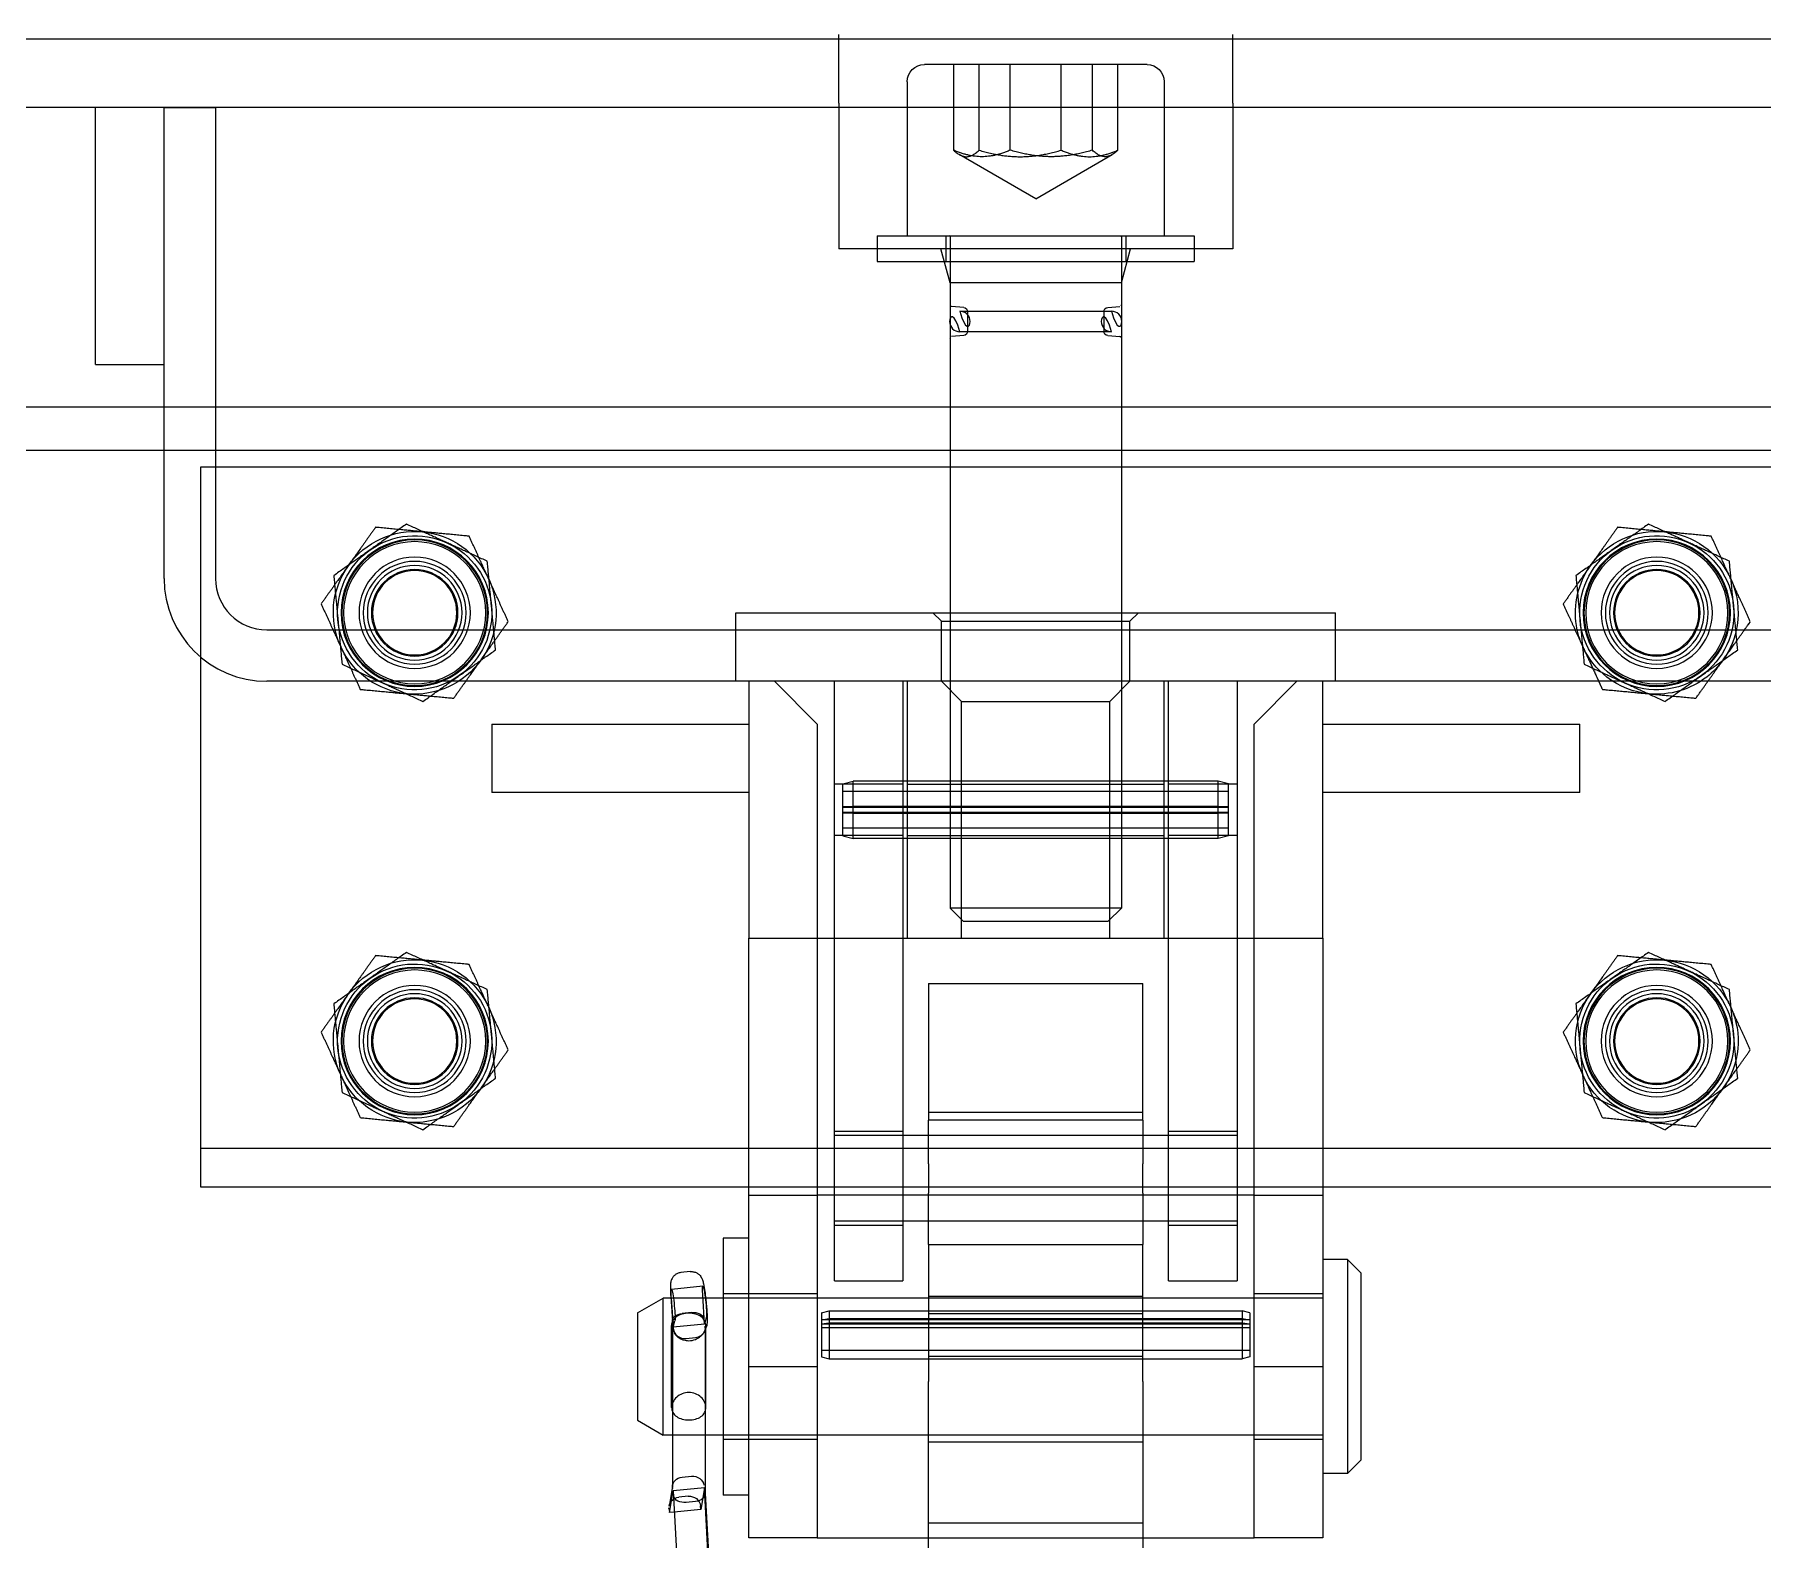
# Model space of a CAD drawing. Header units: millimetres. Extents: x 400392 to 401374, y 4543900 to 4544115.
# Drawn here: x 401268.068 to 401268.2697, y 4544000.2517 to 4544000.4274 of the extents above; entities that cross this region are included whole.
import ezdxf

# ---------------------------------------------------------------- set-up
doc = ezdxf.new("R2010")
doc.units = ezdxf.units.MM
doc.layers.add('görünüş prota', color=4, linetype='Continuous')
doc.layers.add('kiris prota', color=6, linetype='Continuous')

# ---------------------------------------------------------------- blocks, each defined once
blk = doc.blocks.new('Z317626Zaviranipudorys')
at = {"layer": 'görünüş prota', "color": 253, "ltscale": 12.25189876556396}
for p, q in [((463.0032519724082, 8945.488225658737), (463.0032519724082, 8953.488225658737)), ((509.0032519724082, 8945.488225658739), (509.0032519724082, 8953.488225658739)), ((473.0032519725646, 8949.98822565874), (499.0032519725646, 8949.98822565874)), ((476.4160564391314, 8939.988225658739), (476.4160564391314, 8949.98822565874)), ((479.3891429170253, 8939.988225658739), (479.3891429170253, 8949.98822565874)), ((483.0301654946743, 8939.98822565874), (483.0301654946743, 8949.98822565874)), ((488.9763384504622, 8939.98822565874), (488.9763384504622, 8949.98822565874)), ((492.6173610281112, 8939.98822565874), (492.6173610281112, 8949.98822565874)), ((495.5904475060015, 8949.98822565874), (495.5904475060051, 8939.98822565874)), ((471.0032519725646, 8947.98822565874), (471.0032519725683, 8929.98822565874)), ((501.0032519725683, 8947.98822565874), (501.0032519725683, 8929.98822565874)), ((463.0032519724118, 8945.488225658737), (463.0032519724118, 8928.488225658737)), ((509.0032519724118, 8945.488225658737), (509.0032519724118, 8928.488225658739)), ((486.0032519725683, 8934.321558992073), (477.0842171376644, 8939.470966154917)), ((486.0032519725683, 8934.321558992073), (494.9222868074721, 8939.470966154917)), ((504.5032519725683, 8929.98822565874), (467.5032519725683, 8929.98822565874)), ((467.5032519725683, 8929.98822565874), (467.5032519725683, 8926.988225658739)), ((475.5032519725683, 8929.98822565874), (475.5032519725683, 8926.988225658739)), ((476.0032519725683, 8929.888225658739), (476.0032519725683, 8921.950843653773)), ((496.0032519725683, 8929.888225658739), (496.0032519725683, 8921.950843653773)), ((496.5032519725683, 8929.98822565874), (496.5032519725683, 8926.98822565874)), ((504.5032519725683, 8929.98822565874), (504.5032519725683, 8926.98822565874)), ((463.0032519724118, 8928.488225658737), (509.0032519724118, 8928.488225658737)), ((476.0032519724118, 8924.488225658739), (474.9314552026844, 8928.488225658737)), ((496.0032519724118, 8924.488225658739), (497.0750487421319, 8928.488225658737)), ((504.5032519725683, 8926.98822565874), (467.5032519725683, 8926.98822565874)), ((476.0032519724118, 8924.488225658739), (496.0032519724118, 8924.488225658739)), ((476.0032519724118, 8924.488225658739), (476.0032519724118, 8905.488225658739)), ((496.0032519724118, 8924.488225658739), (496.0032519724118, 8905.488225658739)), ((477.5968298439402, 8921.628157420777), (476.1858208240155, 8921.751604714153)), ((494.4096741011963, 8921.628157420777), (495.8206831211173, 8921.751604714153)), ((494.8532519725668, 8921.188225658738), (477.1532519725661, 8921.188225658738)), ((478.0532519725675, 8921.130060071731), (478.0532519725675, 8918.846391245748)), ((493.953251972569, 8921.130060071731), (493.953251972569, 8918.846391245748)), ((476.0032519725683, 8918.025607663709), (476.0032519725683, 8905.488225658739)), ((477.5968298439402, 8918.348293896703), (476.1858208240155, 8918.224846603327)), ((477.1532519725661, 8918.78822565874), (494.8532519725668, 8918.78822565874)), ((494.4096741011963, 8918.348293896703), (495.8206831211173, 8918.224846603327)), ((496.0032519725683, 8918.025607663709), (496.0032519725683, 8905.488225658739)), ((476.0032519725683, 8905.488225658739), (476.0032519725683, 8885.98822565874)), ((496.0032519725683, 8905.488225658739), (496.0032519725683, 8885.98822565874)), ((388.5032519725683, 8902.988225658739), (462.2532519724191, 8902.988225658739)), ((462.2532519724191, 8902.988225658739), (468.2532519724191, 8902.988225658739)), ((468.2532519724191, 8902.988225658739), (476.0032519725683, 8902.98822565874)), ((476.0032519725683, 8902.98822565874), (496.0032519725683, 8902.98822565874)), ((496.0032519725683, 8902.98822565874), (583.5032519725683, 8902.98822565874)), ((583.5032519725683, 8902.98822565874), (583.5032519725683, 8818.98822565874)), ((460.2218789390135, 8885.98822565874), (451.0032519725683, 8885.98822565874)), ((451.0032519725683, 8884.488225658739), (451.0032519725683, 8885.98822565874)), ((467.3775497030583, 8885.98822565874), (460.2218789390135, 8885.98822565874)), ((521.0032519725683, 8885.98822565874), (467.3775497030583, 8885.98822565874)), ((475.0032519725683, 8884.98822565874), (474.0032519725683, 8885.98822565874)), ((476.0032519725683, 8885.98822565874), (476.0032519725683, 8851.52185065874)), ((496.0032519725683, 8885.98822565874), (496.0032519725683, 8851.52185065874)), ((497.0032519725683, 8884.98822565874), (498.0032519725683, 8885.98822565874)), ((521.0032519725683, 8877.98822565874), (521.0032519725683, 8885.98822565874)), ((451.0032519725683, 8878.488225658739), (451.0032519725683, 8884.488225658739)), ((497.0032519725683, 8884.98822565874), (475.0032519725683, 8884.98822565874)), ((475.0032519725683, 8877.98822565874), (475.0032519725683, 8884.98822565874)), ((497.0032519725683, 8877.98822565874), (497.0032519725683, 8884.98822565874)), ((451.0032519725683, 8877.988225658739), (451.0032519725683, 8878.488225658739)), ((451.0032519725683, 8877.988225658739), (452.5032519725683, 8877.988225658739)), ((452.5032519725683, 8877.988225658739), (519.5032519725683, 8877.98822565874)), ((452.5032519725683, 8847.988225658739), (452.5032519725683, 8877.988225658739)), ((455.5032519725683, 8877.988225658739), (460.5032519725683, 8872.988225658739)), ((462.5032519725683, 8877.988225658739), (462.5032519725683, 8847.98822565874)), ((470.5032519725683, 8847.98822565874), (470.5032519725683, 8877.98822565874)), ((471.0032519725683, 8847.988225658739), (471.0032519725683, 8877.988225658739)), ((477.3562519725674, 8875.63522565874), (475.0032519725683, 8877.988225658739)), ((494.6502519725691, 8875.63522565874), (497.0032519725683, 8877.98822565874)), ((501.0032519725683, 8877.98822565874), (501.0032519725683, 8847.98822565874)), ((501.5032519725683, 8877.988225658739), (501.5032519725683, 8847.98822565874)), ((509.5032519725683, 8847.98822565874), (509.5032519725683, 8877.98822565874)), ((511.5032519725683, 8872.98822565874), (516.5032519725683, 8877.98822565874)), ((519.5032519725683, 8877.98822565874), (519.5032519725683, 8847.98822565874)), ((519.5032519725683, 8877.98822565874), (521.0032519725683, 8877.98822565874)), ((494.6502519725691, 8875.63522565874), (477.3562519725674, 8875.63522565874)), ((477.3562519725674, 8847.988225658739), (477.3562519725674, 8875.63522565874)), ((494.6502519725691, 8847.98822565874), (494.6502519725691, 8875.63522565874)), ((452.5032519725683, 8872.988225658739), (422.5032519725683, 8872.988225658739)), ((422.5032519725683, 8864.988225658739), (422.5032519725683, 8872.988225658739)), ((460.5032519725683, 8847.988225658739), (460.5032519725683, 8872.988225658739)), ((511.5032519725683, 8872.98822565874), (511.5032519725683, 8847.98822565874)), ((549.5032519725683, 8872.98822565874), (519.5032519725683, 8872.98822565874)), ((549.5032519725683, 8872.98822565874), (549.5032519725683, 8864.98822565874)), ((462.5032519725683, 8865.98822565874), (470.5032519725683, 8865.98822565874)), ((463.5032519725683, 8866.016686627823), (464.703251972569, 8866.33822565874)), ((463.5032519725683, 8859.959764689658), (463.5032519725683, 8866.016686627823)), ((464.703251972569, 8859.638225658739), (464.703251972569, 8866.33822565874)), ((464.703251972569, 8866.33822565874), (507.3032519725675, 8866.338225658741)), ((501.0032519725683, 8865.98822565874), (471.0032519725683, 8865.988225658739)), ((501.5032519725683, 8865.98822565874), (509.5032519725683, 8865.98822565874)), ((507.3032519725675, 8859.63822565874), (507.3032519725675, 8866.338225658741)), ((508.5032519725683, 8866.016686627823), (507.3032519725675, 8866.338225658741)), ((508.5032519725683, 8859.959764689658), (508.5032519725683, 8866.016686627823)), ((422.5032519725683, 8864.988225658739), (452.5032519725683, 8864.988225658739)), ((463.5032519725683, 8865.138225658739), (508.5032519725683, 8865.13822565874)), ((464.703251972569, 8863.408092279697), (463.5032519725683, 8863.367792725541)), ((463.5032519725683, 8863.25769229607), (508.5032519725683, 8863.25769229607)), ((507.3032519725675, 8863.408092279697), (464.703251972569, 8863.408092279697)), ((508.5032519725683, 8863.367792725541), (507.3032519725675, 8863.408092279697)), ((519.5032519725683, 8864.98822565874), (549.5032519725683, 8864.98822565874)), ((508.5032519725683, 8862.71875902141), (463.5032519725683, 8862.718759021409)), ((463.5032519725683, 8862.608658591938), (464.703251972569, 8862.568359037783)), ((464.703251972569, 8862.568359037783), (507.3032519725675, 8862.568359037785)), ((507.3032519725675, 8862.568359037785), (508.5032519725683, 8862.608658591938)), ((462.5032519725683, 8859.98822565874), (470.5032519725683, 8859.98822565874)), ((463.5032519725683, 8860.83822565874), (508.5032519725683, 8860.83822565874)), ((463.5032519725683, 8859.959764689658), (464.703251972569, 8859.638225658739)), ((464.703251972569, 8859.638225658739), (507.3032519725675, 8859.63822565874)), ((501.0032519725683, 8859.98822565874), (471.0032519725683, 8859.988225658739)), ((501.5032519725683, 8859.98822565874), (509.5032519725683, 8859.98822565874)), ((508.5032519725683, 8859.959764689658), (507.3032519725675, 8859.63822565874)), ((476.0032519725683, 8851.52185065874), (496.0032519725683, 8851.52185065874)), ((477.5368769725683, 8849.98822565874), (476.0032519725683, 8851.52185065874)), ((494.4696269725682, 8849.98822565874), (496.0032519725683, 8851.52185065874)), ((494.4696269725682, 8849.98822565874), (477.5368769725683, 8849.98822565874)), ((452.5032519725683, 8847.988225658739), (452.5032519725683, 8797.988225658739)), ((519.5032519725683, 8847.98822565874), (452.5032519725683, 8847.988225658739)), ((460.5032519725683, 8797.988225658739), (460.5032519725683, 8847.988225658739)), ((462.5032519725683, 8847.98822565874), (462.5032519725683, 8807.98822565874)), ((470.5032519725683, 8807.98822565874), (470.5032519725683, 8847.98822565874)), ((501.5032519725683, 8847.98822565874), (501.5032519725683, 8807.98822565874)), ((509.5032519725683, 8807.98822565874), (509.5032519725683, 8847.98822565874)), ((511.5032519725683, 8847.98822565874), (511.5032519725683, 8797.98822565874)), ((519.5032519725683, 8797.98822565874), (519.5032519725683, 8847.98822565874)), ((473.5032519725683, 8832.789212646412), (473.5032519725683, 8842.695924246076)), ((498.5032519725683, 8842.695924246076), (473.5032519725683, 8842.695924246076)), ((498.5032519725683, 8842.695924246076), (498.5032519725683, 8832.789212646412)), ((473.5032519725683, 8826.770554966344), (473.5032519725683, 8832.789212646412)), ((498.5032519725683, 8832.789212646412), (498.5032519725683, 8826.770554966346)), ((498.5032519725683, 8827.695924246078), (473.5032519725683, 8827.695924246078)), ((470.5032519725683, 8825.48822565874), (462.5032519725683, 8825.48822565874)), ((470.5032519725719, 8824.98822565874), (462.5032519725683, 8824.988225658739)), ((501.5032519725683, 8824.98822565874), (470.5032519725719, 8824.98822565874)), ((473.5032519725683, 8826.770554966344), (498.5032519725683, 8826.770554966346)), ((473.5032519725683, 8826.770554966344), (473.5032519725683, 8824.98822565874)), ((473.5032519725683, 8824.98822565874), (473.5032519725683, 8821.65044619775)), ((498.5032519725683, 8824.98822565874), (498.5032519725683, 8826.770554966344)), ((498.5032519725683, 8821.65044619775), (498.5032519725683, 8824.98822565874)), ((509.5032519725683, 8825.48822565874), (501.5032519725683, 8825.48822565874)), ((509.5032519725683, 8824.98822565874), (501.5032519725683, 8824.98822565874)), ((583.5032519725719, 8823.488225658737), (388.5032519725719, 8823.488225658733)), ((473.5032519725683, 8818.229848928195), (473.5032519725683, 8821.65044619775)), ((498.5032519725683, 8821.65044619775), (498.5032519725683, 8818.229848928197)), ((452.5032519725719, 8818.98822565874), (388.5032519725719, 8818.988225658739)), ((460.5032519725719, 8818.98822565874), (452.5032519725719, 8818.98822565874)), ((462.5032519725683, 8818.98822565874), (460.5032519725719, 8818.98822565874)), ((509.5032519725719, 8818.98822565874), (462.5032519725683, 8818.98822565874)), ((511.5032519725719, 8818.98822565874), (509.5032519725719, 8818.98822565874)), ((519.5032519725683, 8818.98822565874), (511.5032519725719, 8818.98822565874)), ((583.5032519725683, 8818.98822565874), (519.5032519725683, 8818.98822565874)), ((460.5032519725683, 8817.98822565874), (452.5032519725683, 8817.988225658739)), ((460.5032519725719, 8817.98822565874), (462.5032519725719, 8817.98822565874)), ((462.5032519725719, 8817.98822565874), (509.5032519725719, 8817.98822565874)), ((473.5032519725683, 8818.229848928195), (473.5032519725683, 8814.98822565874)), ((498.5032519725683, 8814.98822565874), (498.5032519725683, 8818.229848928197)), ((509.5032519725719, 8817.98822565874), (511.5032519725683, 8817.98822565874)), ((519.5032519725683, 8817.98822565874), (511.5032519725683, 8817.98822565874)), ((470.5032519725719, 8814.98822565874), (462.5032519725683, 8814.98822565874)), ((501.5032519725683, 8814.98822565874), (470.5032519725719, 8814.98822565874)), ((473.5032519725683, 8814.98822565874), (473.5032519725683, 8812.229848928195)), ((498.5032519725683, 8812.229848928197), (498.5032519725683, 8814.98822565874)), ((509.5032519725683, 8814.98822565874), (501.5032519725683, 8814.98822565874)), ((470.5032519725683, 8814.48822565874), (462.5032519725683, 8814.48822565874)), ((509.5032519725683, 8814.48822565874), (501.5032519725683, 8814.48822565874)), ((519.5032519725683, 8812.98822565874), (522.5032519725683, 8812.98822565874)), ((522.5032519725683, 8812.98822565874), (522.5032519725719, 8782.98822565874)), ((473.5032519725683, 8796.229848928197), (473.5032519725683, 8812.229848928197)), ((498.5032519725683, 8812.229848928197), (473.5032519725683, 8812.229848928195)), ((498.5032519725683, 8812.229848928197), (498.5032519725683, 8796.229848928197)), ((448.0032519725719, 8808.888225658739), (449.6032519725704, 8810.48822565874)), ((448.0032519725719, 8787.08822565874), (448.0032519725719, 8808.888225658739)), ((449.6032519725704, 8810.48822565874), (449.6032519725704, 8785.488225658739)), ((449.6032519725704, 8810.488225658739), (452.5032519725719, 8810.488225658739)), ((526.3297472939339, 8809.072315296313), (527.4308033718189, 8808.959532604858)), ((470.5032519725683, 8807.98822565874), (462.5032519725683, 8807.98822565874)), ((509.5032519725683, 8807.98822565874), (501.5032519725683, 8807.98822565874)), ((524.8566701895761, 8807.363524665718), (528.5268571158667, 8806.987582360876)), ((452.5032519725683, 8806.488225658739), (460.5032519725683, 8806.488225658739)), ((452.5032519725719, 8805.988225658739), (460.5032519725683, 8805.988225658739)), ((460.5032519725683, 8805.988225658739), (473.5032519725683, 8805.98822565874)), ((498.5032519725683, 8806.195924246078), (473.5032519725683, 8806.195924246078)), ((473.5032519725683, 8805.98822565874), (498.5032519725683, 8805.98822565874)), ((498.5032519725683, 8805.98822565874), (511.5032519725683, 8805.98822565874)), ((511.5032519725683, 8806.48822565874), (519.5032519725683, 8806.48822565874)), ((511.5032519725683, 8805.98822565874), (522.5032519725683, 8805.98822565874)), ((519.5032519725683, 8806.48822565874), (522.5032519725683, 8806.48822565874)), ((522.5032519725683, 8805.98822565874), (524.5322016414757, 8805.98822565874)), ((524.5322016414757, 8805.98822565874), (528.6001474357472, 8805.98822565874)), ((524.6681585094266, 8802.954705700442), (524.8797337177348, 8806.376317918513)), ((528.5499206440254, 8806.000375613672), (528.3383454357136, 8802.578763395599)), ((528.6124627260579, 8806.170544950272), (528.4178531119978, 8803.28948522166)), ((528.6001474357472, 8805.98822565874), (529.5032519725683, 8805.98822565874)), ((529.5032519725719, 8789.98822565874), (529.5032519725683, 8805.98822565874)), ((532.5032519725683, 8804.256174851173), (529.5032519725719, 8805.98822565874)), ((461.0032519725719, 8804.25476997289), (461.9032519725697, 8804.495924246077)), ((461.0032519725719, 8804.25476997289), (461.0032519725719, 8799.137078519265)), ((461.9032519725697, 8803.608829923916), (461.0032519725719, 8803.444078003053)), ((511.0032519725719, 8803.495924246077), (461.0032519725719, 8803.495924246077)), ((461.0032519725719, 8802.924455294282), (461.9032519725697, 8803.040236214136)), ((461.0032519725719, 8802.925649324687), (511.0032519725719, 8802.925649324688)), ((461.9032519725697, 8804.495924246077), (461.9032519725697, 8798.895924246077)), ((510.1032519725704, 8804.495924246077), (461.9032519725697, 8804.495924246077)), ((510.1032519725704, 8803.608829923916), (461.9032519725697, 8803.608829923916)), ((461.9032519725697, 8803.040236214136), (510.1032519725704, 8803.040236214138)), ((498.5032519725683, 8804.195924246078), (473.5032519725683, 8804.195924246076)), ((510.1032519725704, 8804.495924246077), (510.1032519725704, 8798.895924246077)), ((511.0032519725683, 8804.25476997289), (510.1032519725704, 8804.495924246077)), ((511.0032519725719, 8803.444078003053), (510.1032519725704, 8803.608829923916)), ((510.1032519725704, 8803.040236214138), (511.0032519725719, 8802.924455294282)), ((511.0032519725719, 8804.25476997289), (511.0032519725719, 8799.137078519267)), ((524.4565833011147, 8803.719150615465), (524.6681585094266, 8802.954705700442)), ((524.5032519725719, 8793.209716769461), (524.5032519725719, 8802.76673454802)), ((524.6681585094266, 8802.954705700442), (528.3383454357136, 8802.578763395599)), ((526.1870996608741, 8804.294885094743), (527.2881557387591, 8804.18210240329)), ((528.3383454357136, 8802.578763395599), (528.1267702274017, 8803.343208310624)), ((528.4190927296877, 8803.326230393013), (528.4190927296877, 8803.307836897759)), ((528.4190927296877, 8803.307836897759), (528.4190927296877, 8802.294008640018)), ((528.5032519725719, 8793.209716769461), (528.5032519725683, 8802.76673454802)), ((532.5032519725683, 8804.25617485117), (532.5032519725719, 8791.720276466309)), ((511.0032519725719, 8802.560124796973), (461.0032519725719, 8802.560124796972)), ((524.5031171452902, 8802.495179740392), (524.6891407303701, 8802.07749534779)), ((524.5874112154488, 8802.555957563869), (524.5874112154488, 8802.30591171032)), ((524.5874112154488, 8802.30591171032), (524.5874112154488, 8802.29400864002)), ((524.5874112154488, 8802.29400864002), (524.5874112154488, 8789.98822565874)), ((525.7183482063774, 8801.35136669275), (526.819404284266, 8801.238584001298)), ((528.4190927296877, 8802.294008640018), (528.4190927296877, 8789.98822565874)), ((511.0032519725719, 8799.895924246077), (461.0032519725719, 8799.895924246077)), ((461.0032519725719, 8799.137078519265), (461.9032519725697, 8798.895924246077)), ((510.1032519725704, 8798.895924246077), (461.9032519725697, 8798.895924246077)), ((498.5032519725683, 8799.195924246078), (473.5032519725683, 8799.195924246078)), ((511.0032519725683, 8799.137078519267), (510.1032519725704, 8798.895924246077)), ((460.5032519725683, 8797.988225658739), (452.5032519725683, 8797.988225658739)), ((452.5032519725683, 8797.988225658739), (452.5032519725719, 8777.98822565874)), ((460.5032519725683, 8777.98822565874), (460.5032519725683, 8797.988225658739)), ((519.5032519725683, 8797.98822565874), (511.5032519725683, 8797.98822565874)), ((511.5032519725683, 8797.98822565874), (511.5032519725683, 8777.98822565874)), ((519.5032519725683, 8777.98822565874), (519.5032519725683, 8797.98822565874)), ((532.5032519725683, 8791.720276466309), (529.5032519725719, 8789.98822565874)), ((452.5032519725719, 8789.98822565874), (460.5032519725719, 8789.98822565874)), ((452.5032519725683, 8789.488225658739), (460.5032519725719, 8789.488225658739)), ((460.5032519725719, 8789.98822565874), (473.5032519725719, 8789.98822565874)), ((473.5032519725719, 8789.98822565874), (498.5032519725719, 8789.98822565874)), ((498.5032519725683, 8789.195924246078), (473.5032519725719, 8789.195924246078)), ((498.5032519725719, 8789.98822565874), (511.5032519725683, 8789.98822565874)), ((511.5032519725683, 8789.98822565874), (522.5032519725683, 8789.98822565874)), ((511.5032519725683, 8789.48822565874), (519.5032519725683, 8789.48822565874)), ((519.5032519725683, 8789.48822565874), (522.5032519725719, 8789.48822565874)), ((522.5032519725683, 8789.98822565874), (529.5032519725719, 8789.98822565874)), ((524.5874112154488, 8789.98822565874), (524.5874112154488, 8783.142588408104)), ((528.4190927296877, 8789.98822565874), (528.4190927296877, 8783.912861237248)), ((448.0032519725719, 8787.08822565874), (449.6032519725704, 8785.488225658739)), ((449.6032519725704, 8785.488225658739), (452.5032519725719, 8785.488225658739)), ((527.2881557387591, 8785.068066846172), (526.1870996608741, 8785.180849537623)), ((519.5032519725719, 8782.98822565874), (522.5032519725719, 8782.98822565874)), ((524.5874112154488, 8783.159271902354), (523.9959760976999, 8772.166985247695)), ((524.0557132782342, 8772.457894012045), (524.6681585094266, 8783.84067014332)), ((524.5883075669772, 8783.175931300135), (524.5874112154488, 8783.159271902354)), ((524.6681585094266, 8783.84067014332), (525.0864548502504, 8781.319676180774)), ((524.6681585094266, 8783.84067014332), (528.3383454357136, 8783.46472783848)), ((526.5753974416039, 8782.840651296923), (527.6764535194889, 8782.727868605469)), ((528.3383454357136, 8783.46472783848), (527.7259002045248, 8772.081951707203)), ((528.7566417765411, 8780.943733875933), (528.3383454357136, 8783.46472783848)), ((528.4045937565897, 8784.0888211511), (528.4190927296877, 8784.001438546764)), ((528.4190927296877, 8784.001438546764), (528.8007827782712, 8781.701063874254)), ((525.0864548502504, 8781.319676180774), (525.1376278623648, 8781.733451429098)), ((525.0864548502504, 8781.319676180774), (528.2057406391141, 8781.00016343865)), ((525.7183482063774, 8782.23733113563), (526.819404284266, 8782.124548444177)), ((528.2057406391141, 8781.00016343865), (528.7566417765411, 8780.943733875933)), ((528.8078147886554, 8781.357509124255), (528.7566417765411, 8780.943733875933)), ((473.5032519725719, 8779.695924246078), (498.5032519725719, 8779.695924246078)), ((452.5032519725719, 8777.98822565874), (460.5032519725683, 8777.98822565874)), ((473.5032519725719, 8777.98822565874), (460.5032519725719, 8777.98822565874)), ((498.5032519725719, 8777.98822565874), (473.5032519725719, 8777.98822565874)), ((511.5032519725719, 8777.98822565874), (498.5032519725719, 8777.98822565874)), ((511.5032519725683, 8777.98822565874), (519.5032519725683, 8777.98822565874))]:
    blk.add_line(p, q, dxfattribs=at)
at = {"layer": 'görünüş prota', "color": 253}
for p, q in [((473.5032519725683, 8796.229848928197), (473.5032519725683, 8769.695924246076)), ((498.5032519725683, 8769.695924246078), (498.5032519725683, 8796.229848928197))]:
    blk.add_line(p, q, dxfattribs=at)
at = {"layer": 'görünüş prota', "color": 253, "ltscale": 12.25189876556396}
for centre, radius in [((413.5032519725683, 8885.988225658739), 8.6), ((413.5032519725719, 8885.988225658739), 8.499999999999982), ((413.5032519725719, 8885.988225658739), 8.299999999999981), ((558.5032519725683, 8885.98822565874), 8.6), ((558.5032519725719, 8885.98822565874), 8.499999999999982), ((558.5032519725719, 8885.98822565874), 8.299999999999981), ((413.5032519725683, 8885.988225658739), 6.500000000000031), ((413.5032519725719, 8885.988225658739), 6.000215285389216), ((413.5032519725683, 8885.988225658739), 6), ((413.5032519725683, 8885.988225658739), 5.526392499999998), ((558.5032519725683, 8885.98822565874), 6.500000000000031), ((558.5032519725719, 8885.98822565874), 6.000215285389216), ((558.5032519725683, 8885.98822565874), 6), ((558.5032519725683, 8885.98822565874), 5.526392499999998), ((413.5032519725719, 8885.988225658739), 5.052999999999988), ((413.5032519725719, 8885.988225658739), 4.926462500000002), ((558.5032519725719, 8885.98822565874), 5.052999999999988), ((558.5032519725719, 8885.98822565874), 4.926462500000002), ((413.5032519725719, 8835.988225658739), 8.6), ((413.5032519725719, 8835.988225658739), 8.499999999999982), ((413.5032519725719, 8835.988225658739), 8.299999999999981), ((558.5032519725719, 8835.98822565874), 8.6), ((558.5032519725719, 8835.98822565874), 8.499999999999982), ((558.5032519725719, 8835.98822565874), 8.299999999999981), ((413.5032519725719, 8835.988225658739), 6.500000000000031), ((413.5032519725719, 8835.988225658739), 6.000215285389216), ((413.5032519725719, 8835.988225658739), 6), ((413.5032519725719, 8835.988225658739), 5.526392499999998), ((413.5032519725719, 8835.988225658739), 5.052999999999988), ((558.5032519725719, 8835.98822565874), 6.500000000000031), ((558.5032519725719, 8835.98822565874), 6.000215285389216), ((558.5032519725719, 8835.98822565874), 6), ((558.5032519725719, 8835.98822565874), 5.526392499999998), ((558.5032519725719, 8835.98822565874), 5.052999999999988), ((413.5032519725719, 8835.988225658739), 4.926462500000002), ((558.5032519725719, 8835.98822565874), 4.926462500000002)]:
    blk.add_circle(centre, radius, dxfattribs=at)
for centre, radius, start, end in [((473.0032519725646, 8947.98822565874), 2.000000000000004, 90, 180), ((499.0032519725683, 8947.98822565874), 2.000000000000004, 0, 90), ((475.9032519725661, 8929.888225658739), 0.1000000000000002, 0, 90), ((496.1032519725668, 8929.888225658739), 0.1000000000000002, 90, 180), ((476.203251972569, 8921.950843653773), 0.2000000000000003, 180, 264.9999999999238), ((495.8032519725675, 8921.950843653773), 0.2000000000000004, 275.0000000000762, 0), ((477.1532519725661, 8919.98822565874), 1.199999999999997, 90, 270), ((477.1532519725661, 8919.98822565874), 1.199999999999997, 270, 90), ((477.5532519725675, 8921.130060071731), 0.5000000000000009, 0, 85.00000000013146), ((494.8532519725668, 8919.98822565874), 1.199999999999997, 90, 270), ((494.453251972569, 8921.130060071731), 0.5000000000000009, 94.99999999986855, 180), ((494.8532519725668, 8919.98822565874), 1.199999999999997, 270, 90), ((476.203251972569, 8918.025607663709), 0.2000000000000004, 95.0000000000762, 180), ((477.5532519725675, 8918.846391245748), 0.5000000000000009, 274.9999999998685, 0), ((494.453251972569, 8918.846391245748), 0.5000000000000009, 180, 265.0000000001314), ((495.8032519725675, 8918.025607663709), 0.2000000000000003, 0, 84.9999999999238), ((413.5032519725683, 8885.988225658739), 9.500000000000028, 95.39659393154648, 155.396593931558), ((413.5032519725683, 8885.988225658739), 9.500000000000027, 35.39659393153052, 95.39659393154648), ((558.5032519725683, 8885.98822565874), 9.500000000000028, 95.39659393154648, 155.396593931558), ((558.5032519725683, 8885.98822565874), 9.500000000000027, 35.39659393153052, 95.39659393154648), ((413.5032519725719, 8885.988225658739), 8.999999999999984, 114.6738956196776, 174.6738956195881), ((413.5032519725719, 8885.988225658739), 8.999999999999984, 54.67389561971514, 114.6738956196776), ((558.5032519725719, 8885.98822565874), 8.999999999999984, 114.6738956196776, 174.6738956195881), ((558.5032519725719, 8885.98822565874), 8.999999999999984, 54.67389561971514, 114.6738956196776), ((413.5032519725719, 8885.988225658739), 8.99999999999998, 354.6738956195881, 54.67389561971514), ((413.5032519725683, 8885.988225658739), 9.500000000000025, 350.9152797125678, 35.39659393153052), ((558.5032519725719, 8885.98822565874), 8.99999999999998, 354.6738956195881, 54.67389561971514), ((558.5032519725683, 8885.98822565874), 9.50000000000003, 335.396593931558, 35.39659393153052), ((413.5032519725683, 8885.988225658739), 9.500000000000044, 155.396593931558, 189.0847202874322), ((558.5032519725683, 8885.98822565874), 9.50000000000003, 155.396593931558, 215.3965939315305), ((413.5032519725719, 8885.988225658739), 8.999999999999977, 174.6738956195881, 234.6738956197151), ((558.5032519725719, 8885.98822565874), 8.999999999999977, 174.6738956195881, 234.6738956197151), ((413.5032519725683, 8885.988225658739), 9.500000000000057, 189.0847202874322, 215.3965939315305), ((413.5032519725719, 8885.988225658739), 8.999999999999988, 294.6738956196775, 354.6738956195881), ((413.5032519725683, 8885.988225658739), 9.500000000000018, 335.396593931558, 350.9152797125678), ((558.5032519725719, 8885.98822565874), 8.999999999999988, 294.6738956196775, 354.6738956195881), ((413.5032519725683, 8885.988225658739), 9.500000000000018, 307.8636463616887, 335.396593931558), ((558.5032519725683, 8885.98822565874), 9.500000000000027, 275.3965939315464, 335.396593931558), ((413.5032519725683, 8885.988225658739), 9.500000000000075, 215.3965939315305, 232.1363536383113), ((558.5032519725683, 8885.98822565874), 9.500000000000032, 215.3965939315305, 275.3965939315464), ((413.5032519725683, 8885.988225658739), 9.500000000000037, 232.1363536383113, 275.3965939315464), ((413.5032519725719, 8885.988225658739), 8.99999999999998, 234.6738956197151, 294.6738956196775), ((413.5032519725683, 8885.988225658739), 9.500000000000023, 275.3965939315464, 307.8636463616887), ((558.5032519725719, 8885.98822565874), 8.99999999999998, 234.6738956197151, 294.6738956196775), ((413.5032519725719, 8835.988225658739), 9.500000000000028, 95.39659393154648, 155.396593931558), ((413.5032519725719, 8835.988225658739), 9.500000000000027, 35.39659393153052, 95.39659393154648), ((558.5032519725719, 8835.98822565874), 9.500000000000028, 95.39659393154648, 155.396593931558), ((558.5032519725719, 8835.98822565874), 9.500000000000027, 35.39659393153052, 95.39659393154648), ((413.5032519725719, 8835.988225658739), 8.999999999999984, 114.6738956196776, 174.6738956195881), ((413.5032519725719, 8835.988225658739), 8.999999999999984, 54.67389561971514, 114.6738956196776), ((413.5032519725719, 8835.988225658739), 8.99999999999998, 354.6738956195881, 54.67389561971514), ((558.5032519725719, 8835.98822565874), 8.999999999999984, 114.6738956196776, 174.6738956195881), ((558.5032519725719, 8835.98822565874), 8.999999999999984, 54.67389561971514, 114.6738956196776), ((558.5032519725719, 8835.98822565874), 8.99999999999998, 354.6738956195881, 54.67389561971514), ((413.5032519725719, 8835.988225658739), 9.50000000000003, 335.396593931558, 35.39659393153052), ((558.5032519725719, 8835.98822565874), 9.50000000000003, 335.396593931558, 35.39659393153052), ((413.5032519725719, 8835.988225658739), 9.50000000000003, 155.396593931558, 215.3965939315305), ((558.5032519725719, 8835.98822565874), 9.50000000000003, 155.396593931558, 215.3965939315305), ((413.5032519725719, 8835.988225658739), 8.999999999999977, 174.6738956195881, 234.6738956197151), ((413.5032519725719, 8835.988225658739), 8.999999999999988, 294.6738956196775, 354.6738956195881), ((558.5032519725719, 8835.98822565874), 8.999999999999977, 174.6738956195881, 234.6738956197151), ((558.5032519725719, 8835.98822565874), 8.999999999999988, 294.6738956196775, 354.6738956195881), ((413.5032519725719, 8835.988225658739), 9.500000000000027, 275.3965939315464, 335.396593931558), ((558.5032519725719, 8835.98822565874), 9.500000000000027, 275.3965939315464, 335.396593931558), ((413.5032519725719, 8835.988225658739), 9.500000000000032, 215.3965939315305, 275.3965939315464), ((558.5032519725719, 8835.98822565874), 9.500000000000032, 215.3965939315305, 275.3965939315464), ((413.5032519725719, 8835.988225658739), 8.99999999999998, 234.6738956197151, 294.6738956196775), ((558.5032519725719, 8835.98822565874), 8.99999999999998, 234.6738956197151, 294.6738956196775)]:
    blk.add_arc(centre, radius, start, end, dxfattribs=at)
for centre, major_axis, ratio, start_param, end_param in [((524.6681585094266, 8805.52315422843), (0.1885116801546814, 1.84037043728844), 0.07567341189764924, 5.202158689702234, 9.23325210533406), ((528.3383454357136, 8805.147211923588), (-0.1885116801546813, -1.840370437288439), 0.07567341189764923, 2.060566036113393, 6.091659451745577), ((525.8824112154507, 8802.58125157498), (1.269312860996084, 0.2698783253729811), 0.950988721968512, 2.815054542110142, 3.341099811470409), ((526.0230366518008, 8803.464307095577), (1.294690058487467, -0.04367705032587766), 0.6486500675857395, 1.465644432725638, 3.036440759520644), ((527.1240927296894, 8803.351524404126), (-1.294690058487467, 0.04367705032586749), 0.6486500675857381, 3.119713594060022, 4.607237086315351), ((527.1240927296894, 8803.351524404126), (-1.294690058487467, 0.04367705032586749), 0.6486500675857381, 3.036440759520631, 3.119713594060022), ((525.8824112154507, 8802.58125157498), (1.269312860996084, 0.2698783253729811), 0.950988721968512, 3.341099811470409, 4.385850868904979), ((526.9834672933357, 8802.468468883528), (-1.269312860996075, -0.269878325373023), 0.9509887219685121, 1.244258215315153, 2.815054542110117), ((526.0230366518008, 8784.00751414936), (1.291370169594535, 0.1064079933868004), 0.9105719230238576, 1.368875210283958, 2.939671537079015), ((527.1240927296894, 8783.894731457907), (-1.291370169594535, -0.1064079933868065), 0.910571923023857, 3.066702490677901, 4.510467863873822), ((525.8824112154507, 8783.124458628761), (1.294775892727637, -0.03480724895429795), 0.692132698784744, 3.033166043590224, 3.16019699719), ((525.8824112154507, 8783.124458628761), (1.294775892727637, -0.03480724895429795), 0.692132698784744, 3.16019699719, 4.603962370385034), ((526.4221932865694, 8781.601871622403), (-1.277533413813983, -0.2119749433041077), 0.9608992777063451, 4.435577700962354, 6.006374027757319), ((526.9834672933357, 8783.011675937309), (-1.294775892727637, 0.03480724895429783), 0.6921326987847439, 1.462369716795241, 3.033166043590224), ((527.5232493644544, 8781.48908893095), (1.277533413813972, 0.211974943304173), 0.9608992777063506, 1.000780908391471e-13, 1.293985047372586), ((527.1240927296894, 8783.894731457907), (-1.291370169594535, -0.1064079933868065), 0.910571923023857, 2.939671537079009, 3.066702490677902), ((527.5232493644544, 8781.48908893095), (1.277533413813846, 0.2119749433047034), 0.9608992777063367, 6.006374027756837, 6.28318530717925)]:
    blk.add_ellipse(centre, major_axis=major_axis, ratio=ratio, start_param=start_param, end_param=end_param, dxfattribs=at)
for points, weights in [([(476.4160564391314, 8939.988225658739), (477.9025996780765, 8938.571558992073), (479.3891429170253, 8939.988225658739)], [1, 1.154700538379247, 1]), ([(483.0301654946743, 8939.98822565874), (479.7231109669046, 8938.571558992073), (476.4160564391314, 8939.988225658739)], [1, 1.154700538379253, 1]), ([(479.3891429170253, 8939.988225658739), (484.1827406837401, 8938.571558992073), (488.9763384504622, 8939.98822565874)], [1, 1.154700538379248, 1]), ([(492.6173610281112, 8939.98822565874), (487.8237632613927, 8938.571558992073), (483.0301654946743, 8939.98822565874)], [1, 1.15470053837925, 1]), ([(488.9763384504622, 8939.98822565874), (492.2833929782356, 8938.571558992073), (495.5904475060015, 8939.98822565874)], [1, 1.154700538379247, 1]), ([(495.5904475060015, 8939.98822565874), (494.10390426706, 8938.571558992073), (492.6173610281112, 8939.98822565874)], [1, 1.154700538379253, 1]), ([(405.0244382674064, 8891.997361882288), (409.746174005897, 8894.166511857715), (414.4679097443841, 8896.335661833138)], [1, 1.154700538379252, 1]), ([(407.1492688652907, 8894.930274193932), (410.0755507703579, 8895.206713763413), (412.6097852387866, 8895.446117453193)], [1, 1.037954849302047, 1]), ([(412.6097852387866, 8895.446117453193), (415.1440197072116, 8895.685521142976), (418.0703016122789, 8895.961960712457)], [1, 1.037954849302047, 1]), ([(414.4679097443841, 8896.335661833138), (418.7073165969632, 8893.331093721365), (422.946723449546, 8890.326525609587)], [1, 1.154700538379254, 1]), ([(418.0703016122789, 8895.961960712457), (419.7728462545965, 8893.565946028772), (421.2472931659213, 8891.49093644486)], [1, 1.03795484930204, 1]), ([(550.0244382674064, 8891.99736188229), (554.746174005897, 8894.166511857717), (559.4679097443841, 8896.33566183314)], [1, 1.154700538379252, 1]), ([(552.1492688652907, 8894.930274193935), (555.075550770358, 8895.206713763415), (557.6097852387866, 8895.446117453195)], [1, 1.037954849302047, 1]), ([(557.6097852387866, 8895.446117453195), (560.1440197072116, 8895.685521142977), (563.0703016122789, 8895.961960712459)], [1, 1.037954849302047, 1]), ([(559.4679097443841, 8896.33566183314), (563.7073165969632, 8893.331093721366), (567.946723449546, 8890.326525609591)], [1, 1.154700538379254, 1]), ([(563.0703016122789, 8895.961960712459), (564.7728462545965, 8893.565946028772), (566.2472931659213, 8891.490936444861)], [1, 1.03795484930204, 1]), ([(404.8657440454335, 8889.943406667073), (405.9255316025374, 8892.257819940767), (407.1492688652907, 8894.930274193932)], [1, 1.03795484930204, 1]), ([(549.8657440454335, 8889.943406667076), (550.9255316025374, 8892.257819940769), (552.1492688652907, 8894.930274193935)], [1, 1.03795484930204, 1]), ([(404.0597804955942, 8881.649925707889), (404.5421093815021, 8886.823643795087), (405.0244382674064, 8891.997361882288)], [1, 1.154700538379254, 1]), ([(421.2472931659213, 8891.49093644486), (422.7217400772424, 8889.415926860947), (424.4242847195565, 8887.019912177262)], [1, 1.037954849302045, 1]), ([(549.0597804955942, 8881.64992570789), (549.5421093815021, 8886.82364379509), (550.0244382674064, 8891.99736188229)], [1, 1.154700538379254, 1]), ([(566.2472931659213, 8891.490936444861), (567.7217400772424, 8889.41592686095), (569.4242847195565, 8887.019912177264)], [1, 1.037954849302045, 1]), ([(402.58221922558, 8884.956539140216), (403.8059564883333, 8887.62899339338), (404.8657440454335, 8889.943406667073)], [1, 1.037954849302043, 1]), ([(422.946723449546, 8890.326525609587), (422.4643945636381, 8885.152807522389), (421.9820656777301, 8879.97908943519)], [1, 1.15470053837925, 1]), ([(547.58221922558, 8884.956539140218), (548.8059564883333, 8887.628993393382), (549.8657440454335, 8889.943406667076)], [1, 1.037954849302043, 1]), ([(567.946723449546, 8890.326525609591), (567.464394563638, 8885.15280752239), (566.9820656777301, 8879.979089435192)], [1, 1.15470053837925, 1]), ([(424.4242847195565, 8887.019912177262), (423.8142445434351, 8885.687678116157), (423.2650060802116, 8884.488225658737)], [1, 1.018567301629456, 1.018968561441396]), ([(569.4242847195565, 8887.019912177264), (568.2005474568068, 8884.347457924097), (567.140759899703, 8882.033044650405)], [1, 1.037954849302041, 1]), ([(402.9149903952421, 8884.488225658739), (402.7507220808548, 8884.71940273542), (402.58221922558, 8884.956539140216)], [1.006569244602398, 1.003632220125533, 1]), ([(405.7592107792188, 8880.485514872618), (404.421183854538, 8882.368538717645), (402.9149903952421, 8884.488225658739)], [1, 1.034322629176505, 1.006569244602398]), ([(423.2650060802116, 8884.488225658737), (422.6919654240883, 8883.236792867317), (422.140759899703, 8882.033044650405)], [1.018968561441396, 1.019387547672585, 1]), ([(550.7592107792188, 8880.48551487262), (549.2847638678941, 8882.560524456532), (547.58221922558, 8884.956539140218)], [1, 1.037954849302038, 1]), ([(412.5385942007561, 8875.64078948434), (408.2991873481733, 8878.645357596113), (404.0597804955942, 8881.649925707889)], [1, 1.154700538379253, 1]), ([(422.140759899703, 8882.033044650405), (421.3607271398287, 8880.329572892058), (420.5175601443916, 8878.488225658737)], [1, 1.027658698369015, 1.01500615274493]), ([(557.538594200756, 8875.640789484341), (553.2991873481733, 8878.645357596115), (549.0597804955942, 8881.64992570789)], [1, 1.154700538379253, 1]), ([(567.140759899703, 8882.033044650405), (566.0809723425991, 8879.718631376712), (564.8572350798495, 8877.046177123546)], [1, 1.037954849302051, 1]), ([(407.1784316518606, 8878.488225658737), (406.4573974386767, 8879.502947105266), (405.7592107792188, 8880.485514872618)], [1.018880394885808, 1.017620451895916, 1]), ([(421.9820656777301, 8879.97908943519), (417.2603299392431, 8877.809939459763), (412.5385942007561, 8875.64078948434)], [1, 1.15470053837925, 1]), ([(553.9362023328576, 8876.014490605023), (552.2336576905436, 8878.410505288708), (550.7592107792188, 8880.48551487262)], [1, 1.037954849302024, 1]), ([(566.9820656777301, 8879.979089435192), (562.2603299392431, 8877.809939459767), (557.538594200756, 8875.640789484341)], [1, 1.15470053837925, 1]), ([(408.9362023328576, 8876.014490605023), (408.0083080938348, 8877.320329034359), (407.1784316518606, 8878.488225658737)], [1, 1.020334397406109, 1.018880394885808]), ([(420.5175601443916, 8878.488225658737), (420.1982909879953, 8877.790990851168), (419.8572350798495, 8877.046177123546)], [1.01500615274493, 1.010296150933036, 1]), ([(414.3967187063536, 8876.530333864284), (411.8624842379286, 8876.290930174502), (408.9362023328576, 8876.014490605023)], [1, 1.037954849302038, 1]), ([(419.8572350798495, 8877.046177123546), (416.9309531747786, 8876.769737554065), (414.3967187063536, 8876.530333864284)], [1, 1.037954849302029, 1]), ([(559.3967187063536, 8876.530333864286), (556.8624842379286, 8876.290930174504), (553.9362023328576, 8876.014490605023)], [1, 1.037954849302038, 1]), ([(564.8572350798495, 8877.046177123546), (561.9309531747786, 8876.769737554067), (559.3967187063536, 8876.530333864286)], [1, 1.037954849302029, 1]), ([(405.02443826741, 8841.997361882288), (409.746174005897, 8844.166511857713), (414.4679097443877, 8846.335661833138)], [1, 1.154700538379252, 1]), ([(407.1492688652907, 8844.930274193932), (410.0755507703616, 8845.206713763411), (412.6097852387866, 8845.446117453193)], [1, 1.037954849302047, 1]), ([(412.6097852387866, 8845.446117453193), (415.1440197072116, 8845.685521142976), (418.0703016122789, 8845.961960712455)], [1, 1.037954849302047, 1]), ([(414.4679097443877, 8846.335661833138), (418.7073165969632, 8843.331093721365), (422.946723449546, 8840.32652560959)], [1, 1.154700538379254, 1]), ([(418.0703016122789, 8845.961960712455), (419.7728462546002, 8843.56594602877), (421.2472931659213, 8841.490936444858)], [1, 1.03795484930204, 1]), ([(550.02443826741, 8841.99736188229), (554.746174005897, 8844.166511857715), (559.4679097443877, 8846.33566183314)], [1, 1.154700538379252, 1]), ([(552.1492688652907, 8844.930274193935), (555.0755507703616, 8845.206713763415), (557.6097852387866, 8845.446117453195)], [1, 1.037954849302047, 1]), ([(557.6097852387866, 8845.446117453195), (560.1440197072116, 8845.685521142977), (563.0703016122789, 8845.961960712459)], [1, 1.037954849302047, 1]), ([(559.4679097443877, 8846.33566183314), (563.7073165969632, 8843.331093721365), (567.946723449546, 8840.326525609591)], [1, 1.154700538379254, 1]), ([(563.0703016122789, 8845.961960712459), (564.7728462546002, 8843.565946028773), (566.2472931659213, 8841.490936444861)], [1, 1.03795484930204, 1]), ([(404.8657440454335, 8839.943406667073), (405.9255316025374, 8842.257819940767), (407.1492688652907, 8844.930274193932)], [1, 1.03795484930204, 1]), ([(549.8657440454335, 8839.943406667076), (550.9255316025374, 8842.257819940769), (552.1492688652907, 8844.930274193935)], [1, 1.03795484930204, 1]), ([(404.0597804955942, 8831.649925707889), (404.5421093815021, 8836.823643795087), (405.02443826741, 8841.997361882288)], [1, 1.154700538379254, 1]), ([(421.2472931659213, 8841.490936444858), (422.7217400772424, 8839.415926860947), (424.4242847195601, 8837.019912177262)], [1, 1.037954849302045, 1]), ([(549.0597804955942, 8831.64992570789), (549.5421093815021, 8836.823643795089), (550.02443826741, 8841.99736188229)], [1, 1.154700538379254, 1]), ([(566.2472931659213, 8841.490936444861), (567.7217400772424, 8839.41592686095), (569.4242847195601, 8837.019912177264)], [1, 1.037954849302045, 1]), ([(402.58221922558, 8834.956539140216), (403.8059564883333, 8837.62899339338), (404.8657440454335, 8839.943406667073)], [1, 1.037954849302043, 1]), ([(422.946723449546, 8840.32652560959), (422.4643945636381, 8835.152807522389), (421.9820656777301, 8829.97908943519)], [1, 1.15470053837925, 1]), ([(547.58221922558, 8834.956539140218), (548.8059564883333, 8837.628993393382), (549.8657440454335, 8839.943406667076)], [1, 1.037954849302043, 1]), ([(567.946723449546, 8840.326525609591), (567.464394563638, 8835.15280752239), (566.9820656777301, 8829.97908943519)], [1, 1.15470053837925, 1]), ([(424.4242847195601, 8837.019912177262), (423.2005474568068, 8834.347457924097), (422.140759899703, 8832.033044650403)], [1, 1.037954849302041, 1]), ([(569.4242847195601, 8837.019912177264), (568.2005474568068, 8834.3474579241), (567.140759899703, 8832.033044650405)], [1, 1.037954849302041, 1]), ([(405.7592107792188, 8830.485514872618), (404.2847638678941, 8832.56052445653), (402.58221922558, 8834.956539140216)], [1, 1.037954849302038, 1]), ([(550.7592107792188, 8830.48551487262), (549.2847638678941, 8832.560524456532), (547.58221922558, 8834.956539140218)], [1, 1.037954849302038, 1]), ([(412.5385942007561, 8825.64078948434), (408.2991873481733, 8828.645357596113), (404.0597804955942, 8831.649925707889)], [1, 1.154700538379253, 1]), ([(422.140759899703, 8832.033044650403), (421.0809723425991, 8829.71863137671), (419.8572350798495, 8827.046177123544)], [1, 1.037954849302051, 1]), ([(557.538594200756, 8825.64078948434), (553.2991873481733, 8828.645357596115), (549.0597804955942, 8831.64992570789)], [1, 1.154700538379253, 1]), ([(567.140759899703, 8832.033044650405), (566.0809723425991, 8829.718631376712), (564.8572350798495, 8827.046177123546)], [1, 1.037954849302051, 1]), ([(408.9362023328576, 8826.014490605021), (407.2336576905436, 8828.410505288706), (405.7592107792188, 8830.485514872618)], [1, 1.037954849302024, 1]), ([(421.9820656777301, 8829.97908943519), (417.2603299392431, 8827.809939459763), (412.5385942007561, 8825.64078948434)], [1, 1.15470053837925, 1]), ([(553.9362023328576, 8826.014490605023), (552.2336576905436, 8828.41050528871), (550.7592107792188, 8830.48551487262)], [1, 1.037954849302024, 1]), ([(566.9820656777301, 8829.97908943519), (562.2603299392431, 8827.809939459765), (557.538594200756, 8825.64078948434)], [1, 1.15470053837925, 1]), ([(419.8572350798495, 8827.046177123544), (416.9309531747786, 8826.769737554065), (414.3967187063536, 8826.530333864284)], [1, 1.037954849302029, 1]), ([(564.8572350798495, 8827.046177123546), (561.9309531747786, 8826.769737554067), (559.3967187063536, 8826.530333864286)], [1, 1.037954849302029, 1]), ([(414.3967187063536, 8826.530333864284), (411.8624842379286, 8826.290930174502), (408.9362023328576, 8826.014490605021)], [1, 1.037954849302038, 1]), ([(559.3967187063536, 8826.530333864286), (556.8624842379286, 8826.290930174506), (553.9362023328576, 8826.014490605023)], [1, 1.037954849302038, 1])]:
    blk.add_rational_spline(points, weights, degree=2, dxfattribs=at)
for points, knots in [([(526.3297472939339, 8809.072315296313), (526.1895429116776, 8809.086676624405), (526.0478336627602, 8809.076940546964), (525.7850325795516, 8809.020799934648), (525.6678327206318, 8808.972561824718), (525.4510307680976, 8808.85562063814), (525.3648149998371, 8808.785983880904), (525.2057967671863, 8808.637930244373), (525.1509736099542, 8808.56575299452), (525.0528478035412, 8808.425070849937), (525.0207263234988, 8808.364076539117), (524.9553622520507, 8808.231330535233), (524.9323567241445, 8808.17063311001), (524.8538882200482, 8807.949300930291), (524.822803315983, 8807.815700556355), (524.7321250759342, 8807.396803086905), (524.6796437666635, 8807.08705199962), (524.5920964006946, 8806.479532119545), (524.5568836326274, 8806.20480302021), (524.4933715510706, 8805.64904406489), (524.4649346181468, 8805.368644358665), (524.4165024946669, 8804.821514279563), (524.3965237384473, 8804.555007834522), (524.3666667250218, 8804.052522332408), (524.3570683870421, 8803.818470033535), (524.3505160705026, 8803.369359644974), (524.3496338521218, 8803.183640343734), (524.386786114097, 8802.899257092382), (524.3953687093963, 8802.84372633033), (524.4270035429872, 8802.704520753581), (524.446374723826, 8802.622585218754), (524.5031171452902, 8802.495179740392)], [5.348665216840748, 5.348665216840748, 5.348665216840748, 5.348665216840748, 5.373112386922061, 5.373112386922061, 5.400029344214799, 5.400029344214799, 5.434902497930345, 5.434902497930345, 5.48408443019638, 5.48408443019638, 5.549748013297914, 5.549748013297914, 5.650252973764787, 5.650252973764787, 5.94467691035626, 5.94467691035626, 6.422233851969438, 6.422233851969438, 6.765916794377772, 6.765916794377772, 7.099663796127027, 7.099663796127027, 7.433718412229389, 7.433718412229389, 7.778401926122421, 7.778401926122421, 8.180253573989377, 8.180253573989377, 8.269714406332016, 8.269714406332016, 8.359175238674654, 8.359175238674654, 8.359175238674654, 8.359175238674654]), ([(527.4308033718189, 8808.959532604858), (527.5710077540789, 8808.945171276766), (527.7078003498391, 8808.906907871562), (527.9537622757271, 8808.798653963084), (528.0587487221746, 8808.727657003696), (528.2473403159202, 8808.569190797489), (528.3176478345267, 8808.48352114427), (528.4433480716289, 8808.306303402504), (528.4823998451684, 8808.22451041412), (528.5499666418764, 8808.066856147852), (528.5690553523782, 8808.000616306643), (528.6061496986877, 8807.857375345826), (528.6163719526558, 8807.793274353116), (528.642986210114, 8807.599585868673), (528.6480740485567, 8807.489938761526), (528.6545144695992, 8807.246057315802), (528.6540539255693, 8807.116159624005), (528.6477150941755, 8806.832399684943), (528.6417319177199, 8806.679020679008), (528.6274420388581, 8806.40482742991), (528.6204938658448, 8806.289440378587), (528.6124627260579, 8806.170544950272)], [0.9345200903388384, 0.9345200903388384, 0.9345200903388384, 0.9345200903388384, 0.9589672604201519, 0.9589672604201519, 0.9858842177128899, 0.9858842177128899, 1.020757371428438, 1.020757371428438, 1.069939303694475, 1.069939303694475, 1.135602886796011, 1.135602886796011, 1.236107847262892, 1.236107847262892, 1.464401815494138, 1.464401815494138, 1.692695783725385, 1.692695783725385, 1.920989751956631, 1.920989751956631, 2.075989931495071, 2.075989931495071, 2.075989931495071, 2.075989931495071]), ([(524.5714831288933, 8802.342583385911), (524.5259003993851, 8802.486831019287), (524.5032519725683, 8802.631423221746), (524.5032519725683, 8802.96905186951), (524.5538852305108, 8803.176436065747), (524.7583294539545, 8803.543061916258), (524.9120825019636, 8803.702751930396), (525.2660190634742, 8803.948641240815), (525.4901906025079, 8804.051549603282), (525.9826085565473, 8804.18652711176), (526.2509531512114, 8804.219012519232), (526.7555507939251, 8804.219012519232), (527.0238953885928, 8804.18652711176), (527.5163133426322, 8804.051549603282), (527.7404848816659, 8803.948641240815), (528.0944214431729, 8803.702751930396), (528.2481744911856, 8803.543061916258), (528.3765741809366, 8803.312805249343), (528.3993685789465, 8803.264282921667), (528.4187958451985, 8803.214671353655)], [0.2521227006257937, 0.2521227006257937, 0.2521227006257937, 0.2521227006257937, 0.3027374201059538, 0.3027374201059538, 0.3784164837518961, 0.3784164837518961, 0.4540955473978384, 0.4540955473978384, 0.5297851938048729, 0.5297851938048729, 0.6054748402119073, 0.6054748402119073, 0.6811644866189419, 0.6811644866189419, 0.7568541330259764, 0.7568541330259764, 0.8325331966719185, 0.8325331966719185, 0.8519134908215624, 0.8519134908215624, 0.8519134908215624, 0.8519134908215624]), ([(528.4187958451985, 8803.214671353655), (528.4752310662698, 8803.0705522701), (528.5032519725719, 8802.917241381732), (528.5032519725719, 8802.564417226531), (528.4526187146294, 8802.341351400013), (528.3094707729069, 8802.044979660326), (528.2602850706971, 8801.96212884535), (528.2046574173401, 8801.882908860354)], [0.8519134908215624, 0.8519134908215624, 0.8519134908215624, 0.8519134908215624, 0.9082122603178607, 0.9082122603178607, 0.983891323963803, 0.983891323963803, 1.014190331107363, 1.014190331107363, 1.014190331107363, 1.014190331107363]), ([(525.4528784434842, 8801.292845972077), (525.3182465690079, 8801.370478801036), (525.1951589777018, 8801.460773275767), (524.9120825019636, 8801.718171446555), (524.7583294539545, 8801.918072591794), (524.6319511441689, 8802.179724691567), (524.6106758140086, 8802.230375471067), (524.5922687414568, 8802.281239745362)], [0.105994511582695, 0.105994511582695, 0.105994511582695, 0.105994511582695, 0.1513792928140691, 0.1513792928140691, 0.2270583564600114, 0.2270583564600114, 0.2449421432446427, 0.2449421432446427, 0.2449421432446427, 0.2449421432446427]), ([(526.5032519725683, 8801.010981472193), (526.2509531512114, 8801.010981472193), (525.9826085565473, 8801.059726445339), (525.6378216338271, 8801.194815538405), (525.5427764377819, 8801.24100805745), (525.4528784434842, 8801.292845972077)], [0, 0, 0, 0, 0.07568964640703454, 0.07568964640703454, 0.105994511582695, 0.105994511582695, 0.105994511582695, 0.105994511582695]), ([(528.2046574173401, 8801.882908860354), (528.12134161625, 8801.764257863695), (528.0235750548964, 8801.653751643737), (527.7404848816659, 8801.396341017977), (527.5163133426322, 8801.252658051606), (527.2119173679712, 8801.133394316703), (527.1524940364397, 8801.113261721875), (527.0923383564004, 8801.095807982441)], [1.014190331107363, 1.014190331107363, 1.014190331107363, 1.014190331107363, 1.059570387609745, 1.059570387609745, 1.13526003401678, 1.13526003401678, 1.153147900373712, 1.153147900373712, 1.153147900373712, 1.153147900373712]), ([(526.5032519725719, 8791.75743879825), (526.7555507939251, 8791.75743879825), (527.0238953885928, 8791.789924205721), (527.5163133426322, 8791.9249017142), (527.7404848816659, 8792.027810076665), (528.0944214431729, 8792.273699387086), (528.2481744911856, 8792.433389401222), (528.4526187146294, 8792.800015251734), (528.5032519725719, 8793.007399447972), (528.5032519725719, 8793.41203409095), (528.4526187146294, 8793.635099917468), (528.2481744911856, 8794.058378725687), (528.0944214431729, 8794.258279870925), (527.7404848816659, 8794.580110299505), (527.5163133426322, 8794.723793265875), (527.0238953885928, 8794.916724872142), (526.7555507939251, 8794.965469845289), (526.2509531512114, 8794.965469845289), (525.982608556551, 8794.916724872142), (525.4901906025079, 8794.723793265875), (525.2660190634742, 8794.580110299505), (524.9120825019636, 8794.258279870925), (524.7583294539545, 8794.058378725687), (524.5538852305108, 8793.635099917468), (524.5032519725719, 8793.41203409095), (524.5032519725719, 8793.007399447972), (524.5538852305108, 8792.800015251734), (524.7583294539545, 8792.433389401222), (524.9120825019636, 8792.273699387086), (525.2660190634742, 8792.027810076665), (525.4901906025079, 8791.9249017142), (525.982608556551, 8791.789924205721), (526.2509531512114, 8791.75743879825), (526.5032519725719, 8791.75743879825)], [0, 0, 0, 0, 0.07568964640703452, 0.07568964640703452, 0.151379292814069, 0.151379292814069, 0.2270583564600112, 0.2270583564600112, 0.3027374201059534, 0.3027374201059534, 0.3784164837518956, 0.3784164837518956, 0.4540955473978378, 0.4540955473978378, 0.5297851938048723, 0.5297851938048723, 0.6054748402119068, 0.6054748402119068, 0.6811644866189412, 0.6811644866189412, 0.7568541330259758, 0.7568541330259758, 0.832533196671918, 0.832533196671918, 0.9082122603178604, 0.9082122603178604, 0.9838913239638027, 0.9838913239638027, 1.059570387609745, 1.059570387609745, 1.13526003401678, 1.13526003401678, 1.210949680423814, 1.210949680423814, 1.210949680423814, 1.210949680423814])]:
    blk.add_open_spline(points, degree=3, knots=knots, dxfattribs=at)
for points in [[(524.5922687414568, 8802.281239745362), (524.5848780784945, 8802.301662368636), (524.5779498130541, 8802.322119409833), (524.5714831288933, 8802.342583385911)], [(527.0923383564004, 8801.095807982441), (526.8979548946154, 8801.039409014125), (526.6959245727339, 8801.010981472193), (526.5032519725683, 8801.010981472193)]]:
    blk.add_open_spline(points, degree=3, dxfattribs=at)
blk = doc.blocks.new('A$C750F51A7')
at = {"layer": 'görünüş prota', "color": 253, "lineweight": -2}
for p, q in [((-72.95943993767725, -61.1652711411183), (130.3905600623227, -61.16527114111989)), ((130.3905600623227, -61.96527114111996), (-72.95943993767725, -61.96527114111814)), ((83.19056006232296, -64.96527114111939), (83.19056006232302, -61.96527114111939)), ((83.99056006232263, -67.46527114111939), (83.99056006232269, -61.96527114111916)), ((83.99056006232269, -61.96527114111916), (84.5905600623226, -61.96527114111939)), ((84.5905600623226, -61.96527114111939), (84.5905600623226, -67.46527114111939)), ((83.19056006232296, -64.96527114111939), (83.99056006232291, -64.96527114111939)), ((83.99056006232234, -65.46527114111501), (66.7155600623226, -65.46527114111484)), ((84.59056006232237, -65.46527114111501), (83.99056006232234, -65.46527114111501)), ((103.3905600623223, -65.46527114111518), (84.59056006232237, -65.46527114111501)), ((-20.359439937677, -65.9652711411141), (104.790560062323, -65.96527114111518)), ((85.19056006232262, -68.06527114111941), (102.7905600623226, -68.06527114111958)), ((102.7905600623226, -68.66527114111955), (85.19056006232256, -68.66527114111938))]:
    blk.add_line(p, q, dxfattribs=at)
for radius in [1.2, 0.6000000000000006]:
    blk.add_arc((85.19056006232262, -67.46527114111939), radius, 180, 270, dxfattribs=at)
at = {"layer": 'görünüş prota', "color": 253, "lineweight": -2, "xscale": -0.1, "yscale": 0.1, "zscale": 0.1}
blk.add_blockref('Z317626Zaviranipudorys', (142.7658852595813, -956.4640937069977), dxfattribs=at)
blk = doc.blocks.new('K-K Kesiti')
at = {"layer": 'kiris prota', "color": 1, "xscale": 0.01, "yscale": 0.01, "zscale": 0.01}
blk.add_blockref('A$C750F51A7', (401466.1017538016, 4544003.168829223), dxfattribs=at)

msp = doc.modelspace()

# ---------------------------------------------------------------- block references
msp.add_blockref('K-K Kesiti', (-198.8585085888626, -2.130323696881533))

doc.saveas('drawing.dxf')
